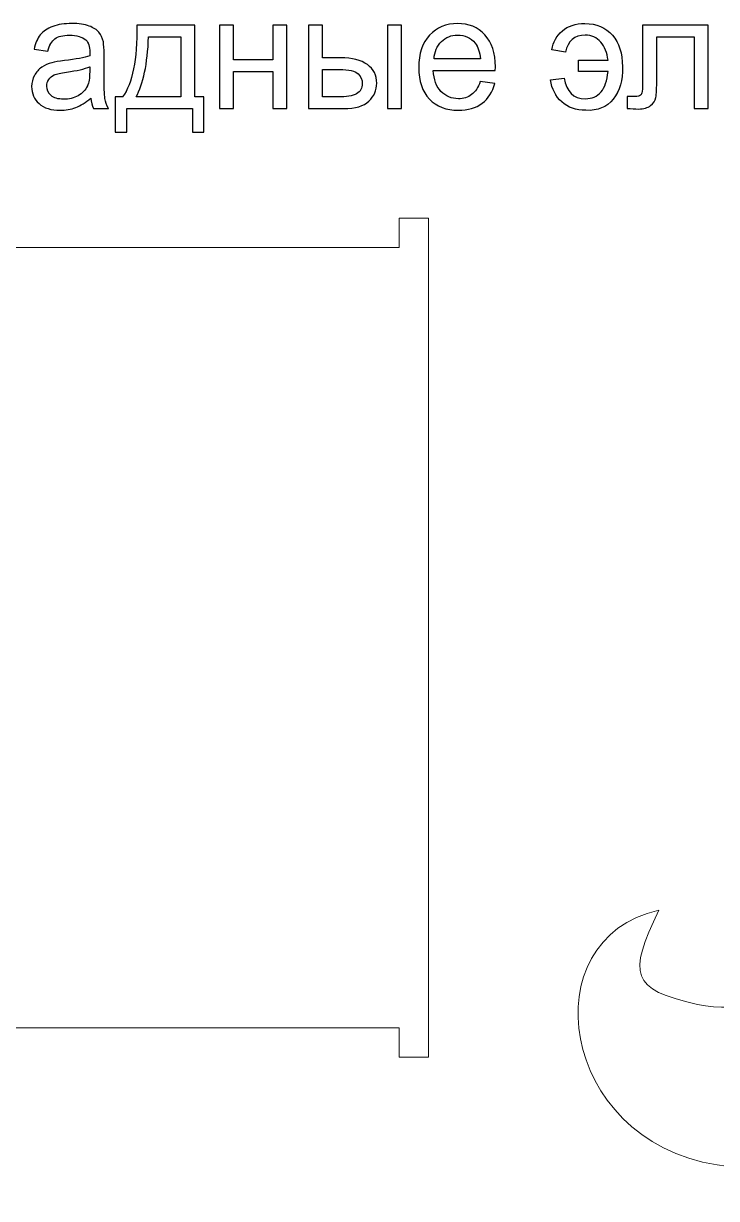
# Model space of a CAD drawing. Header units: millimetres. Extents: x -321 to 337, y -126 to 321.
# Drawn here: x 9.3 to 80.3, y 197.9 to 318.3 of the extents above; entities that cross this region are included whole.
import ezdxf

# ---------------------------------------------------------------- set-up
doc = ezdxf.new("R2010")
doc.units = ezdxf.units.MM
doc.header["$MEASUREMENT"] = 0
doc.layers.add('layer 1', color=7, linetype='Continuous')

msp = doc.modelspace()

# ---------------------------------------------------------------- linework, layer by layer
at = {"layer": 'layer 1', "color": 2}
for points, knots in [([(16.1545, 310.6988), (15.6172, 310.2411), (15.0992, 309.9204), (14.603, 309.7312), (14.603, 309.7312), (14.1069, 309.5421), (13.5751, 309.4489), (13.0049, 309.4489), (13.0049, 309.4489), (12.0674, 309.4489), (11.3465, 309.6764), (10.8421, 310.1342), (10.8421, 310.1342), (10.3378, 310.5892), (10.0856, 311.1731), (10.0856, 311.883), (10.0856, 311.883), (10.0856, 312.2997), (10.1815, 312.6807), (10.3707, 313.0261), (10.3707, 313.0261), (10.5625, 313.3715), (10.812, 313.6456), (11.119, 313.8539), (11.119, 313.8539), (11.4288, 314.0622), (11.7741, 314.2212), (12.1606, 314.3281), (12.1606, 314.3281), (12.4457, 314.4021), (12.8761, 314.4734), (13.449, 314.5447), (13.449, 314.5447), (14.6167, 314.6817), (15.4802, 314.8489), (16.0311, 315.0408), (16.0311, 315.0408), (16.0366, 315.2382), (16.0394, 315.3643), (16.0394, 315.4164), (16.0394, 315.4164), (16.0394, 316.003), (15.9023, 316.4169), (15.6282, 316.6581), (15.6282, 316.6581), (15.2581, 316.9843), (14.7072, 317.146), (13.978, 317.146), (13.978, 317.146), (13.2955, 317.146), (12.7911, 317.0254), (12.4676, 316.7869), (12.4676, 316.7869), (12.1415, 316.5485), (11.903, 316.1263), (11.7467, 315.5178), (11.7467, 315.5178), (11.7467, 315.5178), (10.3323, 315.7152), (10.3323, 315.7152), (10.3323, 315.7152), (10.4611, 316.3209), (10.6722, 316.8116), (10.9682, 317.1844), (10.9682, 317.1844), (11.2643, 317.5572), (11.6919, 317.8423), (12.2511, 318.0451), (12.2511, 318.0451), (12.8076, 318.2452), (13.4572, 318.3467), (14.1918, 318.3467), (14.1918, 318.3467), (14.921, 318.3467), (15.5158, 318.2617), (15.9736, 318.089), (15.9736, 318.089), (16.4286, 317.9163), (16.7658, 317.7025), (16.9796, 317.4421), (16.9796, 317.4421), (17.1934, 317.1817), (17.3442, 316.8527), (17.4319, 316.4553), (17.4319, 316.4553), (17.4785, 316.2086), (17.5031, 315.7645), (17.5031, 315.1258), (17.5031, 315.1258), (17.5031, 315.1258), (17.5031, 313.207), (17.5031, 313.207), (17.5031, 313.207), (17.5031, 311.8666), (17.5333, 311.0196), (17.5936, 310.6605), (17.5936, 310.6605), (17.6512, 310.3014), (17.7718, 309.9587), (17.9472, 309.6298), (17.9472, 309.6298), (17.9472, 309.6298), (16.4341, 309.6298), (16.4341, 309.6298), (16.4341, 309.6298), (16.2888, 309.9341), (16.1956, 310.2904), (16.1545, 310.6988)], [0, 0, 0, 0, 0.03571429, 0.03571429, 0.03571429, 0.03571429, 0.07142857, 0.07142857, 0.07142857, 0.07142857, 0.10714286, 0.10714286, 0.10714286, 0.10714286, 0.14285714, 0.14285714, 0.14285714, 0.14285714, 0.17857143, 0.17857143, 0.17857143, 0.17857143, 0.21428571, 0.21428571, 0.21428571, 0.21428571, 0.25, 0.25, 0.25, 0.25, 0.28571429, 0.28571429, 0.28571429, 0.28571429, 0.32142857, 0.32142857, 0.32142857, 0.32142857, 0.35714286, 0.35714286, 0.35714286, 0.35714286, 0.39285714, 0.39285714, 0.39285714, 0.39285714, 0.42857143, 0.42857143, 0.42857143, 0.42857143, 0.46428571, 0.46428571, 0.46428571, 0.46428571, 0.5, 0.5, 0.5, 0.5, 0.53571429, 0.53571429, 0.53571429, 0.53571429, 0.57142857, 0.57142857, 0.57142857, 0.57142857, 0.60714286, 0.60714286, 0.60714286, 0.60714286, 0.64285714, 0.64285714, 0.64285714, 0.64285714, 0.67857143, 0.67857143, 0.67857143, 0.67857143, 0.71428571, 0.71428571, 0.71428571, 0.71428571, 0.75, 0.75, 0.75, 0.75, 0.78571429, 0.78571429, 0.78571429, 0.78571429, 0.82142857, 0.82142857, 0.82142857, 0.82142857, 0.85714286, 0.85714286, 0.85714286, 0.85714286, 0.89285714, 0.89285714, 0.89285714, 0.89285714, 0.92857143, 0.92857143, 0.92857143, 0.92857143, 1, 1, 1, 1]), ([(20.861, 318.1657), (20.861, 318.1657), (26.8148, 318.1657), (26.8148, 318.1657), (26.8148, 318.1657), (26.8148, 318.1657), (26.8148, 310.814), (26.8148, 310.814), (26.8148, 310.814), (26.8148, 310.814), (27.7358, 310.814), (27.7358, 310.814), (27.7358, 310.814), (27.7358, 310.814), (27.7358, 307.2121), (27.7358, 307.2121), (27.7358, 307.2121), (27.7358, 307.2121), (26.5517, 307.2121), (26.5517, 307.2121), (26.5517, 307.2121), (26.5517, 307.2121), (26.5517, 309.6298), (26.5517, 309.6298), (26.5517, 309.6298), (26.5517, 309.6298), (19.8249, 309.6298), (19.8249, 309.6298), (19.8249, 309.6298), (19.8249, 309.6298), (19.8249, 307.2121), (19.8249, 307.2121), (19.8249, 307.2121), (19.8249, 307.2121), (18.6407, 307.2121), (18.6407, 307.2121), (18.6407, 307.2121), (18.6407, 307.2121), (18.6407, 310.814), (18.6407, 310.814), (18.6407, 310.814), (18.6407, 310.814), (19.3973, 310.814), (19.3973, 310.814), (19.3973, 310.814), (20.417, 312.1983), (20.9049, 314.6488), (20.861, 318.1657)], [0, 0, 0, 0, 0.07692308, 0.07692308, 0.07692308, 0.07692308, 0.15384615, 0.15384615, 0.15384615, 0.15384615, 0.23076923, 0.23076923, 0.23076923, 0.23076923, 0.30769231, 0.30769231, 0.30769231, 0.30769231, 0.38461538, 0.38461538, 0.38461538, 0.38461538, 0.46153846, 0.46153846, 0.46153846, 0.46153846, 0.53846154, 0.53846154, 0.53846154, 0.53846154, 0.61538462, 0.61538462, 0.61538462, 0.61538462, 0.69230769, 0.69230769, 0.69230769, 0.69230769, 0.76923077, 0.76923077, 0.76923077, 0.76923077, 0.84615385, 0.84615385, 0.84615385, 0.84615385, 1, 1, 1, 1]), ([(29.323, 318.1657), (29.323, 318.1657), (30.7703, 318.1657), (30.7703, 318.1657), (30.7703, 318.1657), (30.7703, 318.1657), (30.7703, 314.6132), (30.7703, 314.6132), (30.7703, 314.6132), (30.7703, 314.6132), (34.7834, 314.6132), (34.7834, 314.6132), (34.7834, 314.6132), (34.7834, 314.6132), (34.7834, 318.1657), (34.7834, 318.1657), (34.7834, 318.1657), (34.7834, 318.1657), (36.2307, 318.1657), (36.2307, 318.1657), (36.2307, 318.1657), (36.2307, 318.1657), (36.2307, 309.6298), (36.2307, 309.6298), (36.2307, 309.6298), (36.2307, 309.6298), (34.7834, 309.6298), (34.7834, 309.6298), (34.7834, 309.6298), (34.7834, 309.6298), (34.7834, 313.4126), (34.7834, 313.4126), (34.7834, 313.4126), (34.7834, 313.4126), (30.7703, 313.4126), (30.7703, 313.4126), (30.7703, 313.4126), (30.7703, 313.4126), (30.7703, 309.6298), (30.7703, 309.6298), (30.7703, 309.6298), (30.7703, 309.6298), (29.323, 309.6298), (29.323, 309.6298), (29.323, 309.6298), (29.323, 309.6298), (29.323, 318.1657), (29.323, 318.1657)], [0, 0, 0, 0, 0.07692308, 0.07692308, 0.07692308, 0.07692308, 0.15384615, 0.15384615, 0.15384615, 0.15384615, 0.23076923, 0.23076923, 0.23076923, 0.23076923, 0.30769231, 0.30769231, 0.30769231, 0.30769231, 0.38461538, 0.38461538, 0.38461538, 0.38461538, 0.46153846, 0.46153846, 0.46153846, 0.46153846, 0.53846154, 0.53846154, 0.53846154, 0.53846154, 0.61538462, 0.61538462, 0.61538462, 0.61538462, 0.69230769, 0.69230769, 0.69230769, 0.69230769, 0.76923077, 0.76923077, 0.76923077, 0.76923077, 0.84615385, 0.84615385, 0.84615385, 0.84615385, 1, 1, 1, 1]), ([(38.4537, 318.1657), (38.4537, 318.1657), (39.9011, 318.1657), (39.9011, 318.1657), (39.9011, 318.1657), (39.9011, 318.1657), (39.9011, 314.827), (39.9011, 314.827), (39.9011, 314.827), (39.9011, 314.827), (41.7267, 314.827), (41.7267, 314.827), (41.7267, 314.827), (42.9191, 314.827), (43.8346, 314.5968), (44.4788, 314.1335), (44.4788, 314.1335), (45.123, 313.6703), (45.4437, 313.0316), (45.4437, 312.2174), (45.4437, 312.2174), (45.4437, 311.5047), (45.175, 310.8962), (44.6378, 310.3891), (44.6378, 310.3891), (44.1005, 309.882), (43.2425, 309.6298), (42.0611, 309.6298), (42.0611, 309.6298), (42.0611, 309.6298), (38.4537, 309.6298), (38.4537, 309.6298), (38.4537, 309.6298), (38.4537, 309.6298), (38.4537, 318.1657), (38.4537, 318.1657)], [0, 0, 0, 0, 0.1, 0.1, 0.1, 0.1, 0.2, 0.2, 0.2, 0.2, 0.3, 0.3, 0.3, 0.3, 0.4, 0.4, 0.4, 0.4, 0.5, 0.5, 0.5, 0.5, 0.6, 0.6, 0.6, 0.6, 0.7, 0.7, 0.7, 0.7, 0.8, 0.8, 0.8, 0.8, 1, 1, 1, 1]), ([(46.5292, 318.1657), (46.5292, 318.1657), (47.9765, 318.1657), (47.9765, 318.1657), (47.9765, 318.1657), (47.9765, 318.1657), (47.9765, 309.6298), (47.9765, 309.6298), (47.9765, 309.6298), (47.9765, 309.6298), (46.5292, 309.6298), (46.5292, 309.6298), (46.5292, 309.6298), (46.5292, 309.6298), (46.5292, 318.1657), (46.5292, 318.1657)], [0, 0, 0, 0, 0.2, 0.2, 0.2, 0.2, 0.4, 0.4, 0.4, 0.4, 0.6, 0.6, 0.6, 0.6, 1, 1, 1, 1]), ([(56.0492, 312.3929), (56.0492, 312.3929), (57.5459, 312.1955), (57.5459, 312.1955), (57.5459, 312.1955), (57.3129, 311.3266), (56.877, 310.6495), (56.2411, 310.1698), (56.2411, 310.1698), (55.6051, 309.6901), (54.7938, 309.4489), (53.8042, 309.4489), (53.8042, 309.4489), (52.5597, 309.4489), (51.5729, 309.8326), (50.8438, 310.6002), (50.8438, 310.6002), (50.1146, 311.3649), (49.75, 312.4422), (49.75, 313.8265), (49.75, 313.8265), (49.75, 315.2574), (50.1173, 316.3703), (50.8547, 317.1597), (50.8547, 317.1597), (51.5921, 317.9519), (52.5487, 318.3467), (53.7247, 318.3467), (53.7247, 318.3467), (54.8623, 318.3467), (55.7915, 317.9602), (56.5125, 317.1844), (56.5125, 317.1844), (57.2334, 316.4087), (57.5952, 315.3177), (57.5952, 313.9115), (57.5952, 313.9115), (57.5952, 313.8265), (57.5925, 313.6977), (57.587, 313.5277), (57.587, 313.5277), (57.587, 313.5277), (51.2303, 313.5277), (51.2303, 313.5277), (51.2303, 313.5277), (51.2851, 312.593), (51.5482, 311.8748), (52.0252, 311.3787), (52.0252, 311.3787), (52.4994, 310.8825), (53.0942, 310.6331), (53.8042, 310.6331), (53.8042, 310.6331), (54.3332, 310.6331), (54.7855, 310.7729), (55.1583, 311.0525), (55.1583, 311.0525), (55.5339, 311.3321), (55.8299, 311.7789), (56.0492, 312.3929)], [0, 0, 0, 0, 0.0625, 0.0625, 0.0625, 0.0625, 0.125, 0.125, 0.125, 0.125, 0.1875, 0.1875, 0.1875, 0.1875, 0.25, 0.25, 0.25, 0.25, 0.3125, 0.3125, 0.3125, 0.3125, 0.375, 0.375, 0.375, 0.375, 0.4375, 0.4375, 0.4375, 0.4375, 0.5, 0.5, 0.5, 0.5, 0.5625, 0.5625, 0.5625, 0.5625, 0.625, 0.625, 0.625, 0.625, 0.6875, 0.6875, 0.6875, 0.6875, 0.75, 0.75, 0.75, 0.75, 0.8125, 0.8125, 0.8125, 0.8125, 0.875, 0.875, 0.875, 0.875, 1, 1, 1, 1]), ([(66.1311, 314.5968), (66.1311, 314.5968), (66.1311, 313.4126), (66.1311, 313.4126), (66.1311, 313.4126), (66.1311, 313.4126), (69.1409, 313.4126), (69.1409, 313.4126), (69.1409, 313.4126), (69.0505, 312.4861), (68.812, 311.7926), (68.4227, 311.3293), (68.4227, 311.3293), (68.0362, 310.8661), (67.4962, 310.6331), (66.8082, 310.6331), (66.8082, 310.6331), (65.5884, 310.6331), (64.8702, 311.3403), (64.6509, 312.7547), (64.6509, 312.7547), (64.6509, 312.7547), (63.2365, 312.5573), (63.2365, 312.5573), (63.2365, 312.5573), (63.3872, 311.6254), (63.7765, 310.8743), (64.4042, 310.3041), (64.4042, 310.3041), (65.0319, 309.734), (65.8543, 309.4489), (66.8685, 309.4489), (66.8685, 309.4489), (68.0773, 309.3804), (69.0121, 309.7641), (69.6754, 310.6002), (69.6754, 310.6002), (70.3388, 311.4362), (70.654, 312.5354), (70.6211, 313.8978), (70.6211, 313.8978), (70.6211, 315.2821), (70.2758, 316.3703), (69.5877, 317.1597), (69.5877, 317.1597), (68.897, 317.9519), (67.9567, 318.3467), (66.7671, 318.3467), (66.7671, 318.3467), (65.8159, 318.3467), (65.0456, 318.0945), (64.459, 317.5928), (64.459, 317.5928), (63.8697, 317.0885), (63.5133, 316.4416), (63.3845, 315.6494), (63.3845, 315.6494), (63.3845, 315.6494), (64.7825, 315.4191), (64.7825, 315.4191), (64.7825, 315.4191), (65.0182, 316.5704), (65.6953, 317.146), (66.8137, 317.146), (66.8137, 317.146), (67.4551, 317.146), (67.9814, 316.9103), (68.3898, 316.4388), (68.3898, 316.4388), (68.801, 315.9673), (69.0505, 315.3533), (69.1409, 314.5968), (69.1409, 314.5968), (69.1409, 314.5968), (66.1311, 314.5968), (66.1311, 314.5968)], [0, 0, 0, 0, 0.05, 0.05, 0.05, 0.05, 0.1, 0.1, 0.1, 0.1, 0.15, 0.15, 0.15, 0.15, 0.2, 0.2, 0.2, 0.2, 0.25, 0.25, 0.25, 0.25, 0.3, 0.3, 0.3, 0.3, 0.35, 0.35, 0.35, 0.35, 0.4, 0.4, 0.4, 0.4, 0.45, 0.45, 0.45, 0.45, 0.5, 0.5, 0.5, 0.5, 0.55, 0.55, 0.55, 0.55, 0.6, 0.6, 0.6, 0.6, 0.65, 0.65, 0.65, 0.65, 0.7, 0.7, 0.7, 0.7, 0.75, 0.75, 0.75, 0.75, 0.8, 0.8, 0.8, 0.8, 0.85, 0.85, 0.85, 0.85, 0.9, 0.9, 0.9, 0.9, 1, 1, 1, 1]), ([(72.6825, 318.1657), (72.6825, 318.1657), (79.4093, 318.1657), (79.4093, 318.1657), (79.4093, 318.1657), (79.4093, 318.1657), (79.4093, 309.638), (79.4093, 309.638), (79.4093, 309.638), (79.4093, 309.638), (77.962, 309.638), (77.962, 309.638), (77.962, 309.638), (77.962, 309.638), (77.962, 316.9651), (77.962, 316.9651), (77.962, 316.9651), (77.962, 316.9651), (74.1298, 316.9651), (74.1298, 316.9651), (74.1298, 316.9651), (74.1298, 316.9651), (74.1298, 312.7191), (74.1298, 312.7191), (74.1298, 312.7191), (74.1298, 311.7295), (74.0969, 311.0771), (74.0339, 310.7592), (74.0339, 310.7592), (73.9681, 310.4439), (73.7927, 310.1698), (73.5049, 309.9341), (73.5049, 309.9341), (73.2143, 309.6983), (72.7976, 309.5805), (72.2522, 309.5805), (72.2522, 309.5805), (71.915, 309.5805), (71.5257, 309.6024), (71.0872, 309.6435), (71.0872, 309.6435), (71.0872, 309.6435), (71.0872, 310.8469), (71.0872, 310.8469), (71.0872, 310.8469), (71.0872, 310.8469), (71.7204, 310.8469), (71.7204, 310.8469), (71.7204, 310.8469), (72.0192, 310.8469), (72.233, 310.877), (72.3618, 310.9401), (72.3618, 310.9401), (72.4906, 311.0004), (72.5756, 311.0991), (72.6195, 311.2334), (72.6195, 311.2334), (72.6606, 311.3677), (72.6825, 311.8035), (72.6825, 312.5409), (72.6825, 312.5409), (72.6825, 312.5409), (72.6825, 318.1657), (72.6825, 318.1657)], [0, 0, 0, 0, 0.05882353, 0.05882353, 0.05882353, 0.05882353, 0.11764706, 0.11764706, 0.11764706, 0.11764706, 0.17647059, 0.17647059, 0.17647059, 0.17647059, 0.23529412, 0.23529412, 0.23529412, 0.23529412, 0.29411765, 0.29411765, 0.29411765, 0.29411765, 0.35294118, 0.35294118, 0.35294118, 0.35294118, 0.41176471, 0.41176471, 0.41176471, 0.41176471, 0.47058824, 0.47058824, 0.47058824, 0.47058824, 0.52941176, 0.52941176, 0.52941176, 0.52941176, 0.58823529, 0.58823529, 0.58823529, 0.58823529, 0.64705882, 0.64705882, 0.64705882, 0.64705882, 0.70588235, 0.70588235, 0.70588235, 0.70588235, 0.76470588, 0.76470588, 0.76470588, 0.76470588, 0.82352941, 0.82352941, 0.82352941, 0.82352941, 0.88235294, 0.88235294, 0.88235294, 0.88235294, 1, 1, 1, 1]), ([(22.0617, 316.9651), (21.9548, 314.1938), (21.5271, 312.1434), (20.7788, 310.814), (20.7788, 310.814), (20.7788, 310.814), (25.3675, 310.814), (25.3675, 310.814), (25.3675, 310.814), (25.3675, 310.814), (25.3675, 316.9651), (25.3675, 316.9651), (25.3675, 316.9651), (25.3675, 316.9651), (22.0617, 316.9651), (22.0617, 316.9651)], [0, 0, 0, 0, 0.2, 0.2, 0.2, 0.2, 0.4, 0.4, 0.4, 0.4, 0.6, 0.6, 0.6, 0.6, 1, 1, 1, 1]), ([(51.3125, 314.7119), (51.3125, 314.7119), (56.0656, 314.7119), (56.0656, 314.7119), (56.0656, 314.7119), (56.0026, 315.4301), (55.8189, 315.9673), (55.5202, 316.3264), (55.5202, 316.3264), (55.0624, 316.8829), (54.4648, 317.1625), (53.7329, 317.1625), (53.7329, 317.1625), (53.0696, 317.1625), (52.5131, 316.9404), (52.0608, 316.4964), (52.0608, 316.4964), (51.6113, 316.0523), (51.3618, 315.4575), (51.3125, 314.7119)], [0, 0, 0, 0, 0.16666667, 0.16666667, 0.16666667, 0.16666667, 0.33333333, 0.33333333, 0.33333333, 0.33333333, 0.5, 0.5, 0.5, 0.5, 0.66666667, 0.66666667, 0.66666667, 0.66666667, 1, 1, 1, 1]), ([(16.0394, 313.906), (15.5131, 313.6922), (14.7236, 313.5113), (13.671, 313.3632), (13.671, 313.3632), (13.0734, 313.2783), (12.6513, 313.1823), (12.4046, 313.0754), (12.4046, 313.0754), (12.1579, 312.9685), (11.9688, 312.8123), (11.8344, 312.6094), (11.8344, 312.6094), (11.7001, 312.4038), (11.6316, 312.1763), (11.6316, 311.9241), (11.6316, 311.9241), (11.6316, 311.5431), (11.7769, 311.2224), (12.0702, 310.9675), (12.0702, 310.9675), (12.3635, 310.7126), (12.7911, 310.5837), (13.353, 310.5837), (13.353, 310.5837), (13.9095, 310.5837), (14.4056, 310.7043), (14.8415, 310.9483), (14.8415, 310.9483), (15.2746, 311.1895), (15.5953, 311.5212), (15.7981, 311.9406), (15.7981, 311.9406), (15.9544, 312.2668), (16.0311, 312.7465), (16.0311, 313.3797), (16.0311, 313.3797), (16.0311, 313.3797), (16.0394, 313.906), (16.0394, 313.906)], [0, 0, 0, 0, 0.09090909, 0.09090909, 0.09090909, 0.09090909, 0.18181818, 0.18181818, 0.18181818, 0.18181818, 0.27272727, 0.27272727, 0.27272727, 0.27272727, 0.36363636, 0.36363636, 0.36363636, 0.36363636, 0.45454545, 0.45454545, 0.45454545, 0.45454545, 0.54545455, 0.54545455, 0.54545455, 0.54545455, 0.63636364, 0.63636364, 0.63636364, 0.63636364, 0.72727273, 0.72727273, 0.72727273, 0.72727273, 0.81818182, 0.81818182, 0.81818182, 0.81818182, 1, 1, 1, 1]), ([(39.9011, 310.814), (39.9011, 310.814), (41.4197, 310.814), (41.4197, 310.814), (41.4197, 310.814), (42.3325, 310.814), (42.9876, 310.9264), (43.3768, 311.1511), (43.3768, 311.1511), (43.7688, 311.3759), (43.9634, 311.7268), (43.9634, 312.2037), (43.9634, 312.2037), (43.9634, 312.5738), (43.8182, 312.9027), (43.5303, 313.1933), (43.5303, 313.1933), (43.2398, 313.4811), (42.6011, 313.6264), (41.6115, 313.6264), (41.6115, 313.6264), (41.6115, 313.6264), (39.9011, 313.6264), (39.9011, 313.6264), (39.9011, 313.6264), (39.9011, 313.6264), (39.9011, 310.814), (39.9011, 310.814)], [0, 0, 0, 0, 0.125, 0.125, 0.125, 0.125, 0.25, 0.25, 0.25, 0.25, 0.375, 0.375, 0.375, 0.375, 0.5, 0.5, 0.5, 0.5, 0.625, 0.625, 0.625, 0.625, 0.75, 0.75, 0.75, 0.75, 1, 1, 1, 1])]:
    msp.add_open_spline(points, degree=3, knots=knots, dxfattribs=at)
at = {"layer": 'layer 1', "color": 250, "lineweight": 9}
for points, knots in [([(16.1545, 310.6988), (15.6172, 310.2411), (15.0992, 309.9204), (14.603, 309.7312), (14.603, 309.7312), (14.1069, 309.5421), (13.5751, 309.4489), (13.0049, 309.4489), (13.0049, 309.4489), (12.0674, 309.4489), (11.3465, 309.6764), (10.8421, 310.1342), (10.8421, 310.1342), (10.3378, 310.5892), (10.0856, 311.1731), (10.0856, 311.883), (10.0856, 311.883), (10.0856, 312.2997), (10.1815, 312.6807), (10.3707, 313.0261), (10.3707, 313.0261), (10.5625, 313.3715), (10.812, 313.6456), (11.119, 313.8539), (11.119, 313.8539), (11.4288, 314.0622), (11.7741, 314.2212), (12.1606, 314.3281), (12.1606, 314.3281), (12.4457, 314.4021), (12.8761, 314.4734), (13.449, 314.5447), (13.449, 314.5447), (14.6167, 314.6817), (15.4802, 314.8489), (16.0311, 315.0408), (16.0311, 315.0408), (16.0366, 315.2382), (16.0394, 315.3643), (16.0394, 315.4164), (16.0394, 315.4164), (16.0394, 316.003), (15.9023, 316.4169), (15.6282, 316.6581), (15.6282, 316.6581), (15.2581, 316.9843), (14.7072, 317.146), (13.978, 317.146), (13.978, 317.146), (13.2955, 317.146), (12.7911, 317.0254), (12.4676, 316.7869), (12.4676, 316.7869), (12.1415, 316.5485), (11.903, 316.1263), (11.7467, 315.5178), (11.7467, 315.5178), (11.7467, 315.5178), (10.3323, 315.7152), (10.3323, 315.7152), (10.3323, 315.7152), (10.4611, 316.3209), (10.6722, 316.8116), (10.9682, 317.1844), (10.9682, 317.1844), (11.2643, 317.5572), (11.6919, 317.8423), (12.2511, 318.0451), (12.2511, 318.0451), (12.8076, 318.2452), (13.4572, 318.3467), (14.1918, 318.3467), (14.1918, 318.3467), (14.921, 318.3467), (15.5158, 318.2617), (15.9736, 318.089), (15.9736, 318.089), (16.4286, 317.9163), (16.7658, 317.7025), (16.9796, 317.4421), (16.9796, 317.4421), (17.1934, 317.1817), (17.3442, 316.8527), (17.4319, 316.4553), (17.4319, 316.4553), (17.4785, 316.2086), (17.5031, 315.7645), (17.5031, 315.1258), (17.5031, 315.1258), (17.5031, 315.1258), (17.5031, 313.207), (17.5031, 313.207), (17.5031, 313.207), (17.5031, 311.8666), (17.5333, 311.0196), (17.5936, 310.6605), (17.5936, 310.6605), (17.6512, 310.3014), (17.7718, 309.9587), (17.9472, 309.6298), (17.9472, 309.6298), (17.9472, 309.6298), (16.4341, 309.6298), (16.4341, 309.6298), (16.4341, 309.6298), (16.2888, 309.9341), (16.1956, 310.2904), (16.1545, 310.6988)], [0, 0, 0, 0, 0.03571429, 0.03571429, 0.03571429, 0.03571429, 0.07142857, 0.07142857, 0.07142857, 0.07142857, 0.10714286, 0.10714286, 0.10714286, 0.10714286, 0.14285714, 0.14285714, 0.14285714, 0.14285714, 0.17857143, 0.17857143, 0.17857143, 0.17857143, 0.21428571, 0.21428571, 0.21428571, 0.21428571, 0.25, 0.25, 0.25, 0.25, 0.28571429, 0.28571429, 0.28571429, 0.28571429, 0.32142857, 0.32142857, 0.32142857, 0.32142857, 0.35714286, 0.35714286, 0.35714286, 0.35714286, 0.39285714, 0.39285714, 0.39285714, 0.39285714, 0.42857143, 0.42857143, 0.42857143, 0.42857143, 0.46428571, 0.46428571, 0.46428571, 0.46428571, 0.5, 0.5, 0.5, 0.5, 0.53571429, 0.53571429, 0.53571429, 0.53571429, 0.57142857, 0.57142857, 0.57142857, 0.57142857, 0.60714286, 0.60714286, 0.60714286, 0.60714286, 0.64285714, 0.64285714, 0.64285714, 0.64285714, 0.67857143, 0.67857143, 0.67857143, 0.67857143, 0.71428571, 0.71428571, 0.71428571, 0.71428571, 0.75, 0.75, 0.75, 0.75, 0.78571429, 0.78571429, 0.78571429, 0.78571429, 0.82142857, 0.82142857, 0.82142857, 0.82142857, 0.85714286, 0.85714286, 0.85714286, 0.85714286, 0.89285714, 0.89285714, 0.89285714, 0.89285714, 0.92857143, 0.92857143, 0.92857143, 0.92857143, 1, 1, 1, 1]), ([(20.861, 318.1657), (20.861, 318.1657), (26.8148, 318.1657), (26.8148, 318.1657), (26.8148, 318.1657), (26.8148, 318.1657), (26.8148, 310.814), (26.8148, 310.814), (26.8148, 310.814), (26.8148, 310.814), (27.7358, 310.814), (27.7358, 310.814), (27.7358, 310.814), (27.7358, 310.814), (27.7358, 307.2121), (27.7358, 307.2121), (27.7358, 307.2121), (27.7358, 307.2121), (26.5517, 307.2121), (26.5517, 307.2121), (26.5517, 307.2121), (26.5517, 307.2121), (26.5517, 309.6298), (26.5517, 309.6298), (26.5517, 309.6298), (26.5517, 309.6298), (19.8249, 309.6298), (19.8249, 309.6298), (19.8249, 309.6298), (19.8249, 309.6298), (19.8249, 307.2121), (19.8249, 307.2121), (19.8249, 307.2121), (19.8249, 307.2121), (18.6407, 307.2121), (18.6407, 307.2121), (18.6407, 307.2121), (18.6407, 307.2121), (18.6407, 310.814), (18.6407, 310.814), (18.6407, 310.814), (18.6407, 310.814), (19.3973, 310.814), (19.3973, 310.814), (19.3973, 310.814), (20.417, 312.1983), (20.9049, 314.6488), (20.861, 318.1657)], [0, 0, 0, 0, 0.07692308, 0.07692308, 0.07692308, 0.07692308, 0.15384615, 0.15384615, 0.15384615, 0.15384615, 0.23076923, 0.23076923, 0.23076923, 0.23076923, 0.30769231, 0.30769231, 0.30769231, 0.30769231, 0.38461538, 0.38461538, 0.38461538, 0.38461538, 0.46153846, 0.46153846, 0.46153846, 0.46153846, 0.53846154, 0.53846154, 0.53846154, 0.53846154, 0.61538462, 0.61538462, 0.61538462, 0.61538462, 0.69230769, 0.69230769, 0.69230769, 0.69230769, 0.76923077, 0.76923077, 0.76923077, 0.76923077, 0.84615385, 0.84615385, 0.84615385, 0.84615385, 1, 1, 1, 1]), ([(29.323, 318.1657), (29.323, 318.1657), (30.7703, 318.1657), (30.7703, 318.1657), (30.7703, 318.1657), (30.7703, 318.1657), (30.7703, 314.6132), (30.7703, 314.6132), (30.7703, 314.6132), (30.7703, 314.6132), (34.7834, 314.6132), (34.7834, 314.6132), (34.7834, 314.6132), (34.7834, 314.6132), (34.7834, 318.1657), (34.7834, 318.1657), (34.7834, 318.1657), (34.7834, 318.1657), (36.2307, 318.1657), (36.2307, 318.1657), (36.2307, 318.1657), (36.2307, 318.1657), (36.2307, 309.6298), (36.2307, 309.6298), (36.2307, 309.6298), (36.2307, 309.6298), (34.7834, 309.6298), (34.7834, 309.6298), (34.7834, 309.6298), (34.7834, 309.6298), (34.7834, 313.4126), (34.7834, 313.4126), (34.7834, 313.4126), (34.7834, 313.4126), (30.7703, 313.4126), (30.7703, 313.4126), (30.7703, 313.4126), (30.7703, 313.4126), (30.7703, 309.6298), (30.7703, 309.6298), (30.7703, 309.6298), (30.7703, 309.6298), (29.323, 309.6298), (29.323, 309.6298), (29.323, 309.6298), (29.323, 309.6298), (29.323, 318.1657), (29.323, 318.1657)], [0, 0, 0, 0, 0.07692308, 0.07692308, 0.07692308, 0.07692308, 0.15384615, 0.15384615, 0.15384615, 0.15384615, 0.23076923, 0.23076923, 0.23076923, 0.23076923, 0.30769231, 0.30769231, 0.30769231, 0.30769231, 0.38461538, 0.38461538, 0.38461538, 0.38461538, 0.46153846, 0.46153846, 0.46153846, 0.46153846, 0.53846154, 0.53846154, 0.53846154, 0.53846154, 0.61538462, 0.61538462, 0.61538462, 0.61538462, 0.69230769, 0.69230769, 0.69230769, 0.69230769, 0.76923077, 0.76923077, 0.76923077, 0.76923077, 0.84615385, 0.84615385, 0.84615385, 0.84615385, 1, 1, 1, 1]), ([(38.4537, 318.1657), (38.4537, 318.1657), (39.9011, 318.1657), (39.9011, 318.1657), (39.9011, 318.1657), (39.9011, 318.1657), (39.9011, 314.827), (39.9011, 314.827), (39.9011, 314.827), (39.9011, 314.827), (41.7267, 314.827), (41.7267, 314.827), (41.7267, 314.827), (42.9191, 314.827), (43.8346, 314.5968), (44.4788, 314.1335), (44.4788, 314.1335), (45.123, 313.6703), (45.4437, 313.0316), (45.4437, 312.2174), (45.4437, 312.2174), (45.4437, 311.5047), (45.175, 310.8962), (44.6378, 310.3891), (44.6378, 310.3891), (44.1005, 309.882), (43.2425, 309.6298), (42.0611, 309.6298), (42.0611, 309.6298), (42.0611, 309.6298), (38.4537, 309.6298), (38.4537, 309.6298), (38.4537, 309.6298), (38.4537, 309.6298), (38.4537, 318.1657), (38.4537, 318.1657)], [0, 0, 0, 0, 0.1, 0.1, 0.1, 0.1, 0.2, 0.2, 0.2, 0.2, 0.3, 0.3, 0.3, 0.3, 0.4, 0.4, 0.4, 0.4, 0.5, 0.5, 0.5, 0.5, 0.6, 0.6, 0.6, 0.6, 0.7, 0.7, 0.7, 0.7, 0.8, 0.8, 0.8, 0.8, 1, 1, 1, 1]), ([(46.5292, 318.1657), (46.5292, 318.1657), (47.9765, 318.1657), (47.9765, 318.1657), (47.9765, 318.1657), (47.9765, 318.1657), (47.9765, 309.6298), (47.9765, 309.6298), (47.9765, 309.6298), (47.9765, 309.6298), (46.5292, 309.6298), (46.5292, 309.6298), (46.5292, 309.6298), (46.5292, 309.6298), (46.5292, 318.1657), (46.5292, 318.1657)], [0, 0, 0, 0, 0.2, 0.2, 0.2, 0.2, 0.4, 0.4, 0.4, 0.4, 0.6, 0.6, 0.6, 0.6, 1, 1, 1, 1]), ([(56.0492, 312.3929), (56.0492, 312.3929), (57.5459, 312.1955), (57.5459, 312.1955), (57.5459, 312.1955), (57.3129, 311.3266), (56.877, 310.6495), (56.2411, 310.1698), (56.2411, 310.1698), (55.6051, 309.6901), (54.7938, 309.4489), (53.8042, 309.4489), (53.8042, 309.4489), (52.5597, 309.4489), (51.5729, 309.8326), (50.8438, 310.6002), (50.8438, 310.6002), (50.1146, 311.3649), (49.75, 312.4422), (49.75, 313.8265), (49.75, 313.8265), (49.75, 315.2574), (50.1173, 316.3703), (50.8547, 317.1597), (50.8547, 317.1597), (51.5921, 317.9519), (52.5487, 318.3467), (53.7247, 318.3467), (53.7247, 318.3467), (54.8623, 318.3467), (55.7915, 317.9602), (56.5125, 317.1844), (56.5125, 317.1844), (57.2334, 316.4087), (57.5952, 315.3177), (57.5952, 313.9115), (57.5952, 313.9115), (57.5952, 313.8265), (57.5925, 313.6977), (57.587, 313.5277), (57.587, 313.5277), (57.587, 313.5277), (51.2303, 313.5277), (51.2303, 313.5277), (51.2303, 313.5277), (51.2851, 312.593), (51.5482, 311.8748), (52.0252, 311.3787), (52.0252, 311.3787), (52.4994, 310.8825), (53.0942, 310.6331), (53.8042, 310.6331), (53.8042, 310.6331), (54.3332, 310.6331), (54.7855, 310.7729), (55.1583, 311.0525), (55.1583, 311.0525), (55.5339, 311.3321), (55.8299, 311.7789), (56.0492, 312.3929)], [0, 0, 0, 0, 0.0625, 0.0625, 0.0625, 0.0625, 0.125, 0.125, 0.125, 0.125, 0.1875, 0.1875, 0.1875, 0.1875, 0.25, 0.25, 0.25, 0.25, 0.3125, 0.3125, 0.3125, 0.3125, 0.375, 0.375, 0.375, 0.375, 0.4375, 0.4375, 0.4375, 0.4375, 0.5, 0.5, 0.5, 0.5, 0.5625, 0.5625, 0.5625, 0.5625, 0.625, 0.625, 0.625, 0.625, 0.6875, 0.6875, 0.6875, 0.6875, 0.75, 0.75, 0.75, 0.75, 0.8125, 0.8125, 0.8125, 0.8125, 0.875, 0.875, 0.875, 0.875, 1, 1, 1, 1]), ([(66.1311, 314.5968), (66.1311, 314.5968), (66.1311, 313.4126), (66.1311, 313.4126), (66.1311, 313.4126), (66.1311, 313.4126), (69.1409, 313.4126), (69.1409, 313.4126), (69.1409, 313.4126), (69.0505, 312.4861), (68.812, 311.7926), (68.4227, 311.3293), (68.4227, 311.3293), (68.0362, 310.8661), (67.4962, 310.6331), (66.8082, 310.6331), (66.8082, 310.6331), (65.5884, 310.6331), (64.8702, 311.3403), (64.6509, 312.7547), (64.6509, 312.7547), (64.6509, 312.7547), (63.2365, 312.5573), (63.2365, 312.5573), (63.2365, 312.5573), (63.3872, 311.6254), (63.7765, 310.8743), (64.4042, 310.3041), (64.4042, 310.3041), (65.0319, 309.734), (65.8543, 309.4489), (66.8685, 309.4489), (66.8685, 309.4489), (68.0773, 309.3804), (69.0121, 309.7641), (69.6754, 310.6002), (69.6754, 310.6002), (70.3388, 311.4362), (70.654, 312.5354), (70.6211, 313.8978), (70.6211, 313.8978), (70.6211, 315.2821), (70.2758, 316.3703), (69.5877, 317.1597), (69.5877, 317.1597), (68.897, 317.9519), (67.9567, 318.3467), (66.7671, 318.3467), (66.7671, 318.3467), (65.8159, 318.3467), (65.0456, 318.0945), (64.459, 317.5928), (64.459, 317.5928), (63.8697, 317.0885), (63.5133, 316.4416), (63.3845, 315.6494), (63.3845, 315.6494), (63.3845, 315.6494), (64.7825, 315.4191), (64.7825, 315.4191), (64.7825, 315.4191), (65.0182, 316.5704), (65.6953, 317.146), (66.8137, 317.146), (66.8137, 317.146), (67.4551, 317.146), (67.9814, 316.9103), (68.3898, 316.4388), (68.3898, 316.4388), (68.801, 315.9673), (69.0505, 315.3533), (69.1409, 314.5968), (69.1409, 314.5968), (69.1409, 314.5968), (66.1311, 314.5968), (66.1311, 314.5968)], [0, 0, 0, 0, 0.05, 0.05, 0.05, 0.05, 0.1, 0.1, 0.1, 0.1, 0.15, 0.15, 0.15, 0.15, 0.2, 0.2, 0.2, 0.2, 0.25, 0.25, 0.25, 0.25, 0.3, 0.3, 0.3, 0.3, 0.35, 0.35, 0.35, 0.35, 0.4, 0.4, 0.4, 0.4, 0.45, 0.45, 0.45, 0.45, 0.5, 0.5, 0.5, 0.5, 0.55, 0.55, 0.55, 0.55, 0.6, 0.6, 0.6, 0.6, 0.65, 0.65, 0.65, 0.65, 0.7, 0.7, 0.7, 0.7, 0.75, 0.75, 0.75, 0.75, 0.8, 0.8, 0.8, 0.8, 0.85, 0.85, 0.85, 0.85, 0.9, 0.9, 0.9, 0.9, 1, 1, 1, 1]), ([(72.6825, 318.1657), (72.6825, 318.1657), (79.4093, 318.1657), (79.4093, 318.1657), (79.4093, 318.1657), (79.4093, 318.1657), (79.4093, 309.638), (79.4093, 309.638), (79.4093, 309.638), (79.4093, 309.638), (77.962, 309.638), (77.962, 309.638), (77.962, 309.638), (77.962, 309.638), (77.962, 316.9651), (77.962, 316.9651), (77.962, 316.9651), (77.962, 316.9651), (74.1298, 316.9651), (74.1298, 316.9651), (74.1298, 316.9651), (74.1298, 316.9651), (74.1298, 312.7191), (74.1298, 312.7191), (74.1298, 312.7191), (74.1298, 311.7295), (74.0969, 311.0771), (74.0339, 310.7592), (74.0339, 310.7592), (73.9681, 310.4439), (73.7927, 310.1698), (73.5049, 309.9341), (73.5049, 309.9341), (73.2143, 309.6983), (72.7976, 309.5805), (72.2522, 309.5805), (72.2522, 309.5805), (71.915, 309.5805), (71.5257, 309.6024), (71.0872, 309.6435), (71.0872, 309.6435), (71.0872, 309.6435), (71.0872, 310.8469), (71.0872, 310.8469), (71.0872, 310.8469), (71.0872, 310.8469), (71.7204, 310.8469), (71.7204, 310.8469), (71.7204, 310.8469), (72.0192, 310.8469), (72.233, 310.877), (72.3618, 310.9401), (72.3618, 310.9401), (72.4906, 311.0004), (72.5756, 311.0991), (72.6195, 311.2334), (72.6195, 311.2334), (72.6606, 311.3677), (72.6825, 311.8035), (72.6825, 312.5409), (72.6825, 312.5409), (72.6825, 312.5409), (72.6825, 318.1657), (72.6825, 318.1657)], [0, 0, 0, 0, 0.05882353, 0.05882353, 0.05882353, 0.05882353, 0.11764706, 0.11764706, 0.11764706, 0.11764706, 0.17647059, 0.17647059, 0.17647059, 0.17647059, 0.23529412, 0.23529412, 0.23529412, 0.23529412, 0.29411765, 0.29411765, 0.29411765, 0.29411765, 0.35294118, 0.35294118, 0.35294118, 0.35294118, 0.41176471, 0.41176471, 0.41176471, 0.41176471, 0.47058824, 0.47058824, 0.47058824, 0.47058824, 0.52941176, 0.52941176, 0.52941176, 0.52941176, 0.58823529, 0.58823529, 0.58823529, 0.58823529, 0.64705882, 0.64705882, 0.64705882, 0.64705882, 0.70588235, 0.70588235, 0.70588235, 0.70588235, 0.76470588, 0.76470588, 0.76470588, 0.76470588, 0.82352941, 0.82352941, 0.82352941, 0.82352941, 0.88235294, 0.88235294, 0.88235294, 0.88235294, 1, 1, 1, 1]), ([(22.0617, 316.9651), (21.9548, 314.1938), (21.5271, 312.1434), (20.7788, 310.814), (20.7788, 310.814), (20.7788, 310.814), (25.3675, 310.814), (25.3675, 310.814), (25.3675, 310.814), (25.3675, 310.814), (25.3675, 316.9651), (25.3675, 316.9651), (25.3675, 316.9651), (25.3675, 316.9651), (22.0617, 316.9651), (22.0617, 316.9651)], [0, 0, 0, 0, 0.2, 0.2, 0.2, 0.2, 0.4, 0.4, 0.4, 0.4, 0.6, 0.6, 0.6, 0.6, 1, 1, 1, 1]), ([(51.3125, 314.7119), (51.3125, 314.7119), (56.0656, 314.7119), (56.0656, 314.7119), (56.0656, 314.7119), (56.0026, 315.4301), (55.8189, 315.9673), (55.5202, 316.3264), (55.5202, 316.3264), (55.0624, 316.8829), (54.4648, 317.1625), (53.7329, 317.1625), (53.7329, 317.1625), (53.0696, 317.1625), (52.5131, 316.9404), (52.0608, 316.4964), (52.0608, 316.4964), (51.6113, 316.0523), (51.3618, 315.4575), (51.3125, 314.7119)], [0, 0, 0, 0, 0.16666667, 0.16666667, 0.16666667, 0.16666667, 0.33333333, 0.33333333, 0.33333333, 0.33333333, 0.5, 0.5, 0.5, 0.5, 0.66666667, 0.66666667, 0.66666667, 0.66666667, 1, 1, 1, 1]), ([(16.0394, 313.906), (15.5131, 313.6922), (14.7236, 313.5113), (13.671, 313.3632), (13.671, 313.3632), (13.0734, 313.2783), (12.6513, 313.1823), (12.4046, 313.0754), (12.4046, 313.0754), (12.1579, 312.9685), (11.9688, 312.8123), (11.8344, 312.6094), (11.8344, 312.6094), (11.7001, 312.4038), (11.6316, 312.1763), (11.6316, 311.9241), (11.6316, 311.9241), (11.6316, 311.5431), (11.7769, 311.2224), (12.0702, 310.9675), (12.0702, 310.9675), (12.3635, 310.7126), (12.7911, 310.5837), (13.353, 310.5837), (13.353, 310.5837), (13.9095, 310.5837), (14.4056, 310.7043), (14.8415, 310.9483), (14.8415, 310.9483), (15.2746, 311.1895), (15.5953, 311.5212), (15.7981, 311.9406), (15.7981, 311.9406), (15.9544, 312.2668), (16.0311, 312.7465), (16.0311, 313.3797), (16.0311, 313.3797), (16.0311, 313.3797), (16.0394, 313.906), (16.0394, 313.906)], [0, 0, 0, 0, 0.09090909, 0.09090909, 0.09090909, 0.09090909, 0.18181818, 0.18181818, 0.18181818, 0.18181818, 0.27272727, 0.27272727, 0.27272727, 0.27272727, 0.36363636, 0.36363636, 0.36363636, 0.36363636, 0.45454545, 0.45454545, 0.45454545, 0.45454545, 0.54545455, 0.54545455, 0.54545455, 0.54545455, 0.63636364, 0.63636364, 0.63636364, 0.63636364, 0.72727273, 0.72727273, 0.72727273, 0.72727273, 0.81818182, 0.81818182, 0.81818182, 0.81818182, 1, 1, 1, 1]), ([(39.9011, 310.814), (39.9011, 310.814), (41.4197, 310.814), (41.4197, 310.814), (41.4197, 310.814), (42.3325, 310.814), (42.9876, 310.9264), (43.3768, 311.1511), (43.3768, 311.1511), (43.7688, 311.3759), (43.9634, 311.7268), (43.9634, 312.2037), (43.9634, 312.2037), (43.9634, 312.5738), (43.8182, 312.9027), (43.5303, 313.1933), (43.5303, 313.1933), (43.2398, 313.4811), (42.6011, 313.6264), (41.6115, 313.6264), (41.6115, 313.6264), (41.6115, 313.6264), (39.9011, 313.6264), (39.9011, 313.6264), (39.9011, 313.6264), (39.9011, 313.6264), (39.9011, 310.814), (39.9011, 310.814)], [0, 0, 0, 0, 0.125, 0.125, 0.125, 0.125, 0.25, 0.25, 0.25, 0.25, 0.375, 0.375, 0.375, 0.375, 0.5, 0.5, 0.5, 0.5, 0.625, 0.625, 0.625, 0.625, 0.75, 0.75, 0.75, 0.75, 1, 1, 1, 1])]:
    msp.add_open_spline(points, degree=3, knots=knots, dxfattribs=at)
at = {"layer": 'layer 1', "color": 142, "lineweight": 9}
for points, knots in [([(-29.245, 215.3939), (-29.245, 215.3939), (-29.245, 295.3939), (-29.245, 295.3939), (-29.245, 295.3939), (-29.245, 295.3939), (47.755, 295.3939), (47.755, 295.3939), (47.755, 295.3939), (47.755, 295.3939), (47.755, 298.3939), (47.755, 298.3939), (47.755, 298.3939), (47.755, 298.3939), (50.755, 298.3939), (50.755, 298.3939), (50.755, 298.3939), (50.755, 298.3939), (50.755, 295.3939), (50.755, 295.3939), (50.755, 295.3939), (50.755, 295.3939), (50.755, 215.3939), (50.755, 215.3939), (50.755, 215.3939), (50.755, 215.3939), (50.755, 212.3939), (50.755, 212.3939), (50.755, 212.3939), (50.755, 212.3939), (47.755, 212.3939), (47.755, 212.3939), (47.755, 212.3939), (47.755, 212.3939), (47.755, 215.3939), (47.755, 215.3939), (47.755, 215.3939), (47.755, 215.3939), (-29.245, 215.3939), (-29.245, 215.3939)], [0, 0, 0, 0, 0.09090909, 0.09090909, 0.09090909, 0.09090909, 0.18181818, 0.18181818, 0.18181818, 0.18181818, 0.27272727, 0.27272727, 0.27272727, 0.27272727, 0.36363636, 0.36363636, 0.36363636, 0.36363636, 0.45454545, 0.45454545, 0.45454545, 0.45454545, 0.54545455, 0.54545455, 0.54545455, 0.54545455, 0.63636364, 0.63636364, 0.63636364, 0.63636364, 0.72727273, 0.72727273, 0.72727273, 0.72727273, 0.81818182, 0.81818182, 0.81818182, 0.81818182, 1, 1, 1, 1]), ([(162.983, 77.4578), (162.983, 77.4578), (162.983, 74.4578), (162.983, 74.4578), (162.983, 74.4578), (162.983, 74.4578), (172.983, 74.4578), (172.983, 74.4578), (172.983, 74.4578), (172.983, 74.4578), (172.983, 77.4578), (172.983, 77.4578), (172.983, 77.4578), (172.983, 77.4578), (198.3907, 77.4578), (198.3907, 77.4578), (198.3907, 77.4578), (205.8536, 77.6993), (203.8965, 93.1218), (195.7585, 94.3078), (195.7585, 94.3078), (196.7321, 91.0991), (197.5678, 86.3569), (194.22, 84.8196), (194.22, 84.8196), (179.5406, 80.8802), (169.3648, 93.6631), (166.4292, 105.5014), (166.4292, 105.5014), (175.5672, 103.2006), (176.8643, 98.8073), (191.6384, 100.2269), (191.6384, 100.2269), (199.9179, 101.0222), (208.2316, 103.9224), (213.8538, 108.3725), (213.8538, 108.3725), (228.8995, 120.2792), (229.0324, 147.0841), (213.6856, 141.7781), (213.6856, 141.7781), (215.9334, 139.8866), (218.3759, 138.4265), (217.802, 133.8789), (217.802, 133.8789), (215.4556, 115.2601), (171.2345, 137.1634), (165.2192, 154.8288), (165.2192, 154.8288), (169.7428, 154.935), (173.1587, 152.0879), (180.772, 152.4799), (180.772, 152.4799), (186.5245, 152.7768), (191.4956, 154.9958), (195.1768, 158.0615), (195.1768, 158.0615), (203.0633, 164.6267), (207.1103, 181.3578), (192.8671, 182.5412), (192.8671, 182.5412), (199.2365, 171.6485), (191.2313, 168.4131), (181.8037, 172.4701), (181.8037, 172.4701), (171.3231, 176.9772), (154.7323, 193.4061), (152.1746, 203.1851), (152.1746, 203.1851), (156.6768, 202.2877), (160.6388, 200.5252), (165.6579, 201.332), (165.6579, 201.332), (181.9441, 203.945), (184.7267, 224.5056), (171.6366, 227.4487), (171.6366, 227.4487), (174.7276, 220.8063), (174.6012, 219.3576), (167.6719, 217.7847), (167.6719, 217.7847), (158.8044, 215.7722), (150.9927, 224.4714), (144.8168, 231.6815), (144.8168, 231.6815), (139.1111, 238.3126), (124.5912, 261.485), (122.983, 287.4578), (122.983, 287.4578), (121.3749, 261.485), (106.8549, 238.3126), (101.1495, 231.6815), (101.1495, 231.6815), (94.9736, 224.4714), (87.1618, 215.7722), (78.2942, 217.7847), (78.2942, 217.7847), (71.365, 219.3576), (71.2384, 220.8063), (74.3296, 227.4487), (74.3296, 227.4487), (61.2393, 224.5056), (64.0221, 203.945), (80.3082, 201.332), (80.3082, 201.332), (85.3274, 200.5252), (89.2894, 202.2877), (93.7913, 203.1851), (93.7913, 203.1851), (91.2339, 193.4061), (74.6431, 176.9772), (64.1625, 172.4701), (64.1625, 172.4701), (54.735, 168.4131), (46.7296, 171.6485), (53.0989, 182.5412), (53.0989, 182.5412), (38.8557, 181.3578), (42.9028, 164.6267), (50.7892, 158.0615), (50.7892, 158.0615), (54.4707, 154.9958), (59.4416, 152.7768), (65.1942, 152.4799), (65.1942, 152.4799), (72.8075, 152.0879), (76.2234, 154.935), (80.7469, 154.8288), (80.7469, 154.8288), (74.7315, 137.1634), (30.5107, 115.2601), (28.1641, 133.8789), (28.1641, 133.8789), (27.5901, 138.4265), (30.0326, 139.8866), (32.2805, 141.7781), (32.2805, 141.7781), (16.9337, 147.0841), (17.0665, 120.2792), (32.1123, 108.3725), (32.1123, 108.3725), (37.7346, 103.9224), (46.0482, 101.0222), (54.3278, 100.2269), (54.3278, 100.2269), (69.1019, 98.8073), (70.3989, 103.2006), (79.5369, 105.5014), (79.5369, 105.5014), (76.6015, 93.6631), (66.4255, 80.8802), (51.7463, 84.8196), (51.7463, 84.8196), (48.3984, 86.3569), (49.2343, 91.0991), (50.2076, 94.3078), (50.2076, 94.3078), (42.0696, 93.1218), (40.1125, 77.6993), (47.5754, 77.4578), (47.5754, 77.4578), (47.5754, 77.4578), (72.983, 77.4578), (72.983, 77.4578), (72.983, 77.4578), (72.983, 77.4578), (72.983, 74.4578), (72.983, 74.4578), (72.983, 74.4578), (72.983, 74.4578), (82.983, 74.4578), (82.983, 74.4578), (82.983, 74.4578), (82.983, 74.4578), (82.983, 77.4578), (82.983, 77.4578), (82.983, 77.4578), (82.983, 77.4578), (87.983, 77.4578), (87.983, 77.4578), (87.983, 77.4578), (87.983, 94.2415), (103.653, 107.8476), (122.983, 107.8476), (122.983, 107.8476), (142.313, 107.8476), (157.983, 94.2415), (157.983, 77.4578), (157.983, 77.4578), (157.983, 77.4578), (162.983, 77.4578), (162.983, 77.4578)], [0, 0, 0, 0, 0.02040816, 0.02040816, 0.02040816, 0.02040816, 0.04081633, 0.04081633, 0.04081633, 0.04081633, 0.06122449, 0.06122449, 0.06122449, 0.06122449, 0.08163265, 0.08163265, 0.08163265, 0.08163265, 0.10204082, 0.10204082, 0.10204082, 0.10204082, 0.12244898, 0.12244898, 0.12244898, 0.12244898, 0.14285714, 0.14285714, 0.14285714, 0.14285714, 0.16326531, 0.16326531, 0.16326531, 0.16326531, 0.18367347, 0.18367347, 0.18367347, 0.18367347, 0.20408163, 0.20408163, 0.20408163, 0.20408163, 0.2244898, 0.2244898, 0.2244898, 0.2244898, 0.24489796, 0.24489796, 0.24489796, 0.24489796, 0.26530612, 0.26530612, 0.26530612, 0.26530612, 0.28571429, 0.28571429, 0.28571429, 0.28571429, 0.30612245, 0.30612245, 0.30612245, 0.30612245, 0.32653061, 0.32653061, 0.32653061, 0.32653061, 0.34693878, 0.34693878, 0.34693878, 0.34693878, 0.36734694, 0.36734694, 0.36734694, 0.36734694, 0.3877551, 0.3877551, 0.3877551, 0.3877551, 0.40816327, 0.40816327, 0.40816327, 0.40816327, 0.42857143, 0.42857143, 0.42857143, 0.42857143, 0.44897959, 0.44897959, 0.44897959, 0.44897959, 0.46938776, 0.46938776, 0.46938776, 0.46938776, 0.48979592, 0.48979592, 0.48979592, 0.48979592, 0.51020408, 0.51020408, 0.51020408, 0.51020408, 0.53061224, 0.53061224, 0.53061224, 0.53061224, 0.55102041, 0.55102041, 0.55102041, 0.55102041, 0.57142857, 0.57142857, 0.57142857, 0.57142857, 0.59183673, 0.59183673, 0.59183673, 0.59183673, 0.6122449, 0.6122449, 0.6122449, 0.6122449, 0.63265306, 0.63265306, 0.63265306, 0.63265306, 0.65306122, 0.65306122, 0.65306122, 0.65306122, 0.67346939, 0.67346939, 0.67346939, 0.67346939, 0.69387755, 0.69387755, 0.69387755, 0.69387755, 0.71428571, 0.71428571, 0.71428571, 0.71428571, 0.73469388, 0.73469388, 0.73469388, 0.73469388, 0.75510204, 0.75510204, 0.75510204, 0.75510204, 0.7755102, 0.7755102, 0.7755102, 0.7755102, 0.79591837, 0.79591837, 0.79591837, 0.79591837, 0.81632653, 0.81632653, 0.81632653, 0.81632653, 0.83673469, 0.83673469, 0.83673469, 0.83673469, 0.85714286, 0.85714286, 0.85714286, 0.85714286, 0.87755102, 0.87755102, 0.87755102, 0.87755102, 0.89795918, 0.89795918, 0.89795918, 0.89795918, 0.91836735, 0.91836735, 0.91836735, 0.91836735, 0.93877551, 0.93877551, 0.93877551, 0.93877551, 0.95918367, 0.95918367, 0.95918367, 0.95918367, 1, 1, 1, 1])]:
    msp.add_open_spline(points, degree=3, knots=knots, dxfattribs=at)

doc.saveas('drawing.dxf')
